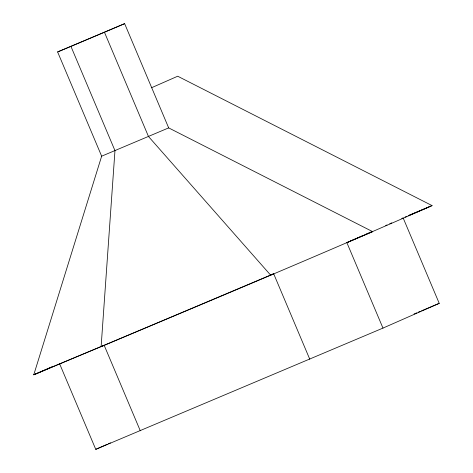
<?xml version="1.0" encoding="UTF-8"?>
<svg xmlns="http://www.w3.org/2000/svg" width="473" height="473" viewBox="0 0 473 473"><rect width="100%" height="100%" fill="white"/><g stroke="black" fill="none" stroke-linecap="round" stroke-linejoin="round"><path stroke-width="0.71" d="M53.195 366.256L33.772 374.793L59.651 363.873L95.759 449.35L382.97 328.096L346.863 242.619L372.742 231.693L168.672 127.893L124.636 23.65L57.617 51.941L101.654 156.185L33.772 374.793C166.744 318.897 300.024 263.68 432.068 205.601L177.706 76.224L151.449 87.771M309.78 359.249L273.672 273.766L101.121 346.668L114.969 150.627L70.932 46.384L57.617 51.941M273.672 273.766L270.609 275.115L148.475 136.478L104.444 32.235L124.636 23.65M346.863 242.619L363.607 235.252M364.949 234.667L368.964 232.899M370.306 232.308L372.316 231.427M385.708 225.532L387.05 224.947M389.728 223.764L391.739 222.884M401.784 218.467L403.12 217.876L439.228 303.353L382.97 328.096M95.759 449.35L107.14 444.342M108.483 443.751L110.493 442.87M168.672 127.893L101.654 156.185M70.932 46.384L104.444 32.235M408.181 215.688L432.068 205.601M405.113 217.036L406.443 216.474M408.43 215.635L429.005 206.949M414.058 313.983L416.778 312.836M418.138 312.257L420.184 311.4M421.544 310.82L439.228 303.353M59.651 363.873L103.51 345.603M104.184 345.32L140.298 430.802"/></g></svg>
